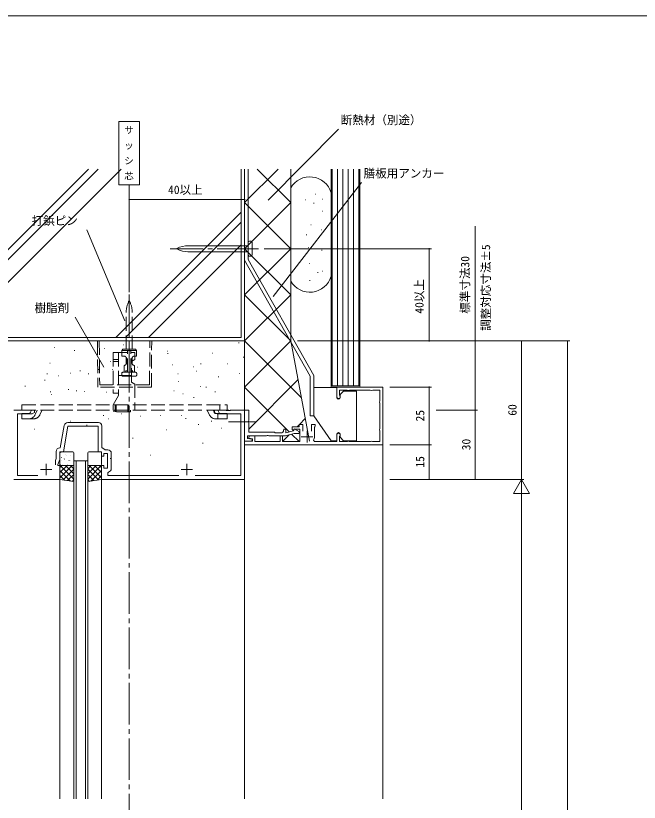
# Model space of a CAD drawing. Units: millimetres, scale not verified. Extents: x -1595 to 539, y -420 to 386.
# Drawn here: x -449.4 to -179.1, y 41 to 382 of the extents above; entities that cross this region are included whole.
import ezdxf
from ezdxf.enums import TextEntityAlignment as Align

# ---------------------------------------------------------------- set-up
doc = ezdxf.new("R2010")
doc.units = ezdxf.units.MM
doc.header["$LTSCALE"] = 2
doc.linetypes.add('CHAIN2', pattern=[12, 9, -1, 1, -1])
doc.linetypes.add('DASHED3', pattern=[4, 3, -1])
for name, color, linetype, lineweight in [('0-1_YKK_ZWAK', 7, 'Continuous', 9), ('0-2_USER1', 4, 'Continuous', 9), ('0-3_YKK_12', 2, 'Continuous', 9), ('0-4_YSS_K', 3, 'Continuous', 9), ('0-5_YKK_D', 6, 'Continuous', 9), ('0-6_YKK_13', 4, 'Continuous', 9), ('0-7_YKK_11', 7, 'Continuous', 9)]:
    doc.layers.add(name, color=color, linetype=linetype, lineweight=lineweight)
doc.styles.add('ＭＳ ゴシック', font='')
doc.styles.get('ＭＳ ゴシック').set_extended_font_data('MS Gothic')

msp = doc.modelspace()

# ---------------------------------------------------------------- linework, layer by layer
at = {"layer": '0-1_YKK_ZWAK'}
msp.add_line((510, 382), (-590, 382), dxfattribs=at)
at = {"layer": '0-2_USER1', "color": 3}
msp.add_lwpolyline([(-404.684, 336.117), (-404.684, 308.713), (-395.753, 308.713), (-395.753, 336.117)], close=True, dxfattribs=at)
at = {"layer": '0-3_YKK_12', "linetype": 'CHAIN2'}
for p, q in [((-400.219, 308.713), (-400.219, -331.742)), ((-345.246, 205.997), (-357.165, 205.997))]:
    msp.add_line(p, q, dxfattribs=at)
at = {"layer": '0-3_YKK_12'}
for p, q in [((-350.219, 210.996), (-350.219, 42.497)), ((-290.219, 197.996), (-290.219, 42.497)), ((-424.219, 188.997), (-424.219, 42.497)), ((-424.219, 188.997), (-418.219, 188.997)), ((-423.219, 188.997), (-423.219, 42.497)), ((-419.219, 188.997), (-419.219, 42.497)), ((-418.219, 188.997), (-418.219, 42.497)), ((-430.219, 180.997), (-430.219, 42.497)), ((-412.219, 180.997), (-412.219, 42.497))]:
    msp.add_line(p, q, dxfattribs=at)
at = {"layer": '0-4_YSS_K'}
for p, q in [((-403.731, 315.5), (-498.719, 220.512)), ((-413.63, 315.5), (-498.719, 230.411)), ((-417.873, 315.5), (-498.719, 234.654)), ((-351.719, 242.497), (-351.719, 315.5)), ((-350.219, 240.997), (-350.219, 315.5)), ((-350.219, 315.5), (-350.219, 240.997)), ((-350.219, 300.997), (-335.716, 315.5)), ((-330.219, 300.997), (-344.722, 315.5)), ((-330.219, 240.997), (-330.219, 315.5)), ((-309.919, 221.496), (-309.919, 315.5)), ((-307.619, 221.496), (-307.619, 315.5)), ((-305.319, 221.496), (-305.319, 315.5)), ((-303.019, 221.496), (-303.019, 315.5)), ((-330.219, 266.876), (-330.219, 307.411)), ((-319.544, 304.662), (-319.344, 304.662)), ((-312.719, 269.021), (-312.719, 305.266)), ((-350.219, 280.997), (-330.219, 300.997)), ((-330.219, 280.997), (-350.219, 300.997)), ((-323.973, 302.201), (-323.773, 302.201)), ((-320.282, 300.725), (-320.082, 300.725)), ((-316.591, 302.447), (-316.391, 302.447)), ((-351.719, 296.801), (-406.023, 242.497)), ((-316.591, 297.28), (-316.391, 297.28)), ((-351.719, 292.559), (-401.781, 242.497)), ((-321.513, 291.374), (-321.313, 291.374)), ((-323.481, 286.945), (-323.281, 286.945)), ((-317.084, 289.16), (-316.884, 289.16)), ((-351.719, 282.659), (-391.881, 242.497)), ((-350.219, 260.997), (-330.219, 280.997)), ((-330.219, 260.997), (-350.219, 280.997)), ((-322.497, 281.532), (-322.297, 281.532)), ((-316.838, 280.301), (-316.638, 280.301)), ((-322.251, 274.642), (-322.051, 274.642)), ((-318.56, 270.705), (-318.36, 270.705)), ((-316.591, 271.197), (-316.391, 271.197)), ((-322.005, 267.26), (-321.805, 267.26)), ((-330.219, 240.997), (-350.219, 260.997)), ((-350.219, 240.997), (-330.219, 260.997)), ((-351.719, 242.497), (-458.89, 242.497)), ((-457.719, 240.997), (-350.219, 240.997)), ((-402.887, 239.36), (-402.687, 239.36)), ((-352.778, 240.165), (-352.578, 240.165)), ((-350.219, 210.697), (-350.219, 240.997)), ((-350.219, 220.998), (-330.219, 240.997)), ((-325.607, 216.385), (-350.219, 240.997)), ((-322.076, 197.541), (-330.219, 240.997)), ((-432.671, 238.152), (-432.471, 238.152)), ((-424.06, 236.906), (-423.86, 236.906)), ((-411.138, 237.75), (-410.938, 237.75)), ((-383.77, 236.542), (-383.57, 236.542)), ((-383.591, 235.502), (-383.391, 235.502)), ((-364.175, 235.736), (-363.975, 235.736)), ((-408.522, 232.115), (-408.322, 232.115)), ((-350.766, 233.926), (-350.566, 233.926)), ((-434.661, 231.367), (-434.461, 231.367)), ((-413.642, 228.679), (-413.442, 228.679)), ((-407.452, 228.631), (-407.252, 228.631)), ((-396.777, 229.656), (-396.577, 229.656)), ((-381.624, 230.634), (-381.424, 230.634)), ((-372.362, 229.8), (-372.162, 229.8)), ((-369.28, 231.109), (-369.08, 231.109)), ((-357.672, 231.123), (-357.472, 231.123)), ((-435.883, 226.723), (-435.683, 226.723)), ((-431.061, 225.877), (-430.861, 225.877)), ((-425.862, 226.968), (-425.662, 226.968)), ((-421.603, 228.09), (-421.403, 228.09)), ((-417.978, 226.759), (-417.778, 226.759)), ((-379.141, 226.682), (-378.941, 226.682)), ((-371.114, 227.945), (-370.914, 227.945)), ((-361.633, 225.474), (-361.433, 225.474)), ((-352.577, 226.883), (-352.377, 226.883)), ((-436.897, 224.065), (-436.697, 224.065)), ((-378.912, 223.484), (-378.712, 223.484)), ((-348.419, 202.798), (-327.063, 224.154)), ((-445.415, 221.346), (-445.215, 221.346)), ((-434.416, 218.902), (-434.216, 218.902)), ((-426.634, 219.975), (-426.434, 219.975)), ((-423.174, 219.391), (-422.974, 219.391)), ((-419.616, 219.04), (-419.416, 219.04)), ((-410.259, 218.806), (-410.059, 218.806)), ((-380.891, 219.391), (-380.691, 219.391)), ((-369.481, 221.248), (-369.281, 221.248)), ((-366.982, 220.911), (-366.782, 220.911)), ((-363.049, 218.902), (-362.849, 218.902)), ((-330.817, 201.595), (-350.219, 220.997)), ((-434.08, 217.827), (-433.88, 217.827)), ((-377.041, 218.104), (-376.841, 218.104)), ((-372.336, 216.458), (-372.136, 216.458)), ((-411.485, 208.743), (-411.285, 208.743)), ((-403.765, 209.452), (-403.565, 209.452)), ((-395.513, 208.388), (-395.313, 208.388)), ((-386.818, 208.743), (-386.618, 208.743)), ((-377.589, 208.743), (-377.389, 208.743)), ((-425.682, 206.258), (-425.482, 206.258)), ((-409.242, 207.171), (-409.042, 207.171)), ((-375.758, 207.415), (-375.558, 207.415)), ((-370.314, 204.75), (-370.114, 204.75)), ((-364.635, 206.169), (-364.435, 206.169)), ((-327.419, 203.797), (-326.59, 204.627)), ((-326.448, 204.768), (-323.906, 207.31)), ((-441.26, 202.771), (-441.06, 202.771)), ((-418.672, 204.483), (-418.472, 204.483)), ((-384.068, 202.527), (-383.868, 202.527)), ((-360.36, 203.26), (-360.16, 203.26)), ((-329.184, 202.033), (-328.877, 202.339)), ((-328.433, 202.783), (-328.419, 202.797)), ((-398.733, 198.861), (-398.533, 198.861)), ((-333.675, 197.541), (-330.881, 200.335)), ((-326.619, 197.397), (-329.837, 200.615)), ((-368.426, 196.661), (-368.226, 196.661)), ((-391.156, 191.528), (-390.956, 191.528)), ((-408.509, 190.062), (-408.309, 190.062))]:
    msp.add_line(p, q, dxfattribs=at)
for points in [[(-312.719, 315.5), (-312.719, 220.996), (-300.219, 220.996), (-300.219, 315.5)], [(-312.219, 315.5), (-312.219, 221.496), (-300.719, 221.496), (-300.719, 315.5)]]:
    msp.add_lwpolyline(points, dxfattribs=at)
for centre, start, end in [((-321.936, 302.527), 16.55235, 149.46957), ((-321.936, 271.76), 210.53041, 343.44763)]:
    msp.add_arc(centre, 9.616, start, end, dxfattribs=at)
at = {"layer": '0-5_YKK_D'}
for p, q in [((-340.004, 302.057), (-309.531, 332.855)), ((-337.76, 260.254), (-299.601, 309.707)), ((-400.219, 262.199), (-400.219, 303.301)), ((-400.219, 302.301), (-350.219, 302.301)), ((-350.219, 241.997), (-350.219, 303.301)), ((-402.173, 249.783), (-418.591, 289.185)), ((-341.738, 281.001), (-269.219, 281.001)), ((-270.219, 281.001), (-270.219, 241.006)), ((-411.257, 229.698), (-423.632, 251.348)), ((-327.219, 240.997), (-209.219, 240.997)), ((-297.978, 241.006), (-269.219, 241.006)), ((-287.219, 240.998), (-229.22, 241)), ((-287.219, 240.998), (-249.219, 240.999)), ((-230.218, 181), (-230.22, 241)), ((-210.219, -269.003), (-210.219, 240.997)), ((-287.219, 220.996), (-269.219, 220.996)), ((-270.219, 220.996), (-270.219, 195.996)), ((-267.219, 210.997), (-249.219, 210.998)), ((-267.219, 210.997), (-249.219, 210.997)), ((-250.219, 210.997), (-250.219, 180.997)), ((-287.219, 195.996), (-269.219, 195.996)), ((-287.219, 195.996), (-269.219, 195.996)), ((-270.219, 195.996), (-270.219, 180.997)), ((-287.219, 180.999), (-229.218, 181)), ((-287.219, 180.997), (-269.219, 180.997)), ((-287.219, 180.997), (-229.219, 180.997)), ((-287.219, 180.997), (-249.219, 180.997)), ((-230.219, 180.997), (-233.719, 174.935)), ((-230.219, 180.997), (-226.719, 174.935)), ((-230.219, 180.997), (-230.219, 168.873)), ((-233.719, 174.935), (-226.719, 174.935)), ((-230.219, -212.003), (-230.219, 173.997))]:
    msp.add_line(p, q, dxfattribs=at)
msp.add_lwpolyline([(-250.219, 210.998), (-250.219, 240.999), (-250.22, 290.774)], dxfattribs=at)
for centre, start, end in [((-400.219, 302.301), 0, 180), ((-400.219, 302.301), 180, 0), ((-350.219, 302.301), 0, 180), ((-350.219, 302.301), 180, 0), ((-270.219, 281.001), 90, 270), ((-270.219, 281.001), 270, 90), ((-270.219, 241.006), 90, 270), ((-270.219, 241.006), 270, 90), ((-250.219, 240.999), 90.00113, 270.00113), ((-250.219, 240.999), 270.00113, 90.00113), ((-230.22, 241), 90.00113, 270.00113), ((-230.22, 241), 270.00113, 90.00113), ((-210.219, 240.997), 90, 270), ((-210.219, 240.997), 270, 90), ((-270.219, 220.996), 90, 270), ((-270.219, 220.996), 270, 90), ((-250.219, 210.998), 90.00113, 270.00113), ((-250.219, 210.997), 90, 270), ((-250.219, 210.998), 270.00113, 90.00113), ((-250.219, 210.997), 270, 90), ((-270.219, 195.996), 90, 270), ((-270.219, 195.996), 90, 270), ((-270.219, 195.996), 270, 90), ((-270.219, 195.996), 270, 90), ((-270.219, 180.997), 90, 270), ((-270.219, 180.997), 270, 90), ((-250.219, 180.997), 90, 270), ((-250.219, 180.997), 270, 90)]:
    msp.add_arc(centre, 0.106, start, end, dxfattribs=at)
at = {"layer": '0-6_YKK_13'}
for p, q in [((-350.22, 276.003), (-350.22, 315.502)), ((-348.62, 315.502), (-348.62, 276.287)), ((-348.618, 278.251), (-348.618, 283.751)), ((-348.618, 283.251), (-348.618, 278.751)), ((-348.118, 284.251), (-347.418, 284.251)), ((-346.918, 283.751), (-346.918, 278.251)), ((-348.618, 282.301), (-374.75, 282.301)), ((-348.618, 279.701), (-374.75, 279.701)), ((-320.223, 226.045), (-348.62, 276.287)), ((-347.418, 277.751), (-348.118, 277.751)), ((-321.823, 225.761), (-350.22, 276.003)), ((-321.823, 208.606), (-321.823, 225.761)), ((-320.223, 208.606), (-320.223, 226.045)), ((-310.219, 220.761), (-320.223, 220.761)), ((-310.219, 216.461), (-310.219, 220.761)), ((-308.819, 217.761), (-307.319, 219.261)), ((-301.719, 219.261), (-307.319, 219.261)), ((-301.719, 219.261), (-301.719, 197.761)), ((-308.819, 217.761), (-308.819, 216.461)), ((-321.823, 208.606), (-320.223, 208.606)), ((-312.719, 197.761), (-320.223, 208.606)), ((-310.219, 197.761), (-310.219, 200.561)), ((-308.819, 200.561), (-308.819, 199.261)), ((-308.819, 199.261), (-307.319, 197.761)), ((-310.219, 197.761), (-312.719, 197.761)), ((-301.719, 197.761), (-307.319, 197.761)), ((-430.219, 192.497), (-430.219, 187.497)), ((-429.775, 192.434), (-429.731, 192.458)), ((-424.719, 192.997), (-429.719, 192.997)), ((-427.75, 191.7), (-427.706, 191.723)), ((-427.436, 191.28), (-427.429, 191.287)), ((-425.673, 191.267), (-425.629, 191.291)), ((-424.219, 187.497), (-424.219, 192.497)), ((-418.219, 192.497), (-418.219, 187.497)), ((-412.719, 192.997), (-417.719, 192.997)), ((-412.219, 187.497), (-412.219, 192.497)), ((-429.583, 190.489), (-429.536, 190.577)), ((-429.411, 189.075), (-429.404, 189.082)), ((-428.984, 187.618), (-428.94, 187.642)), ((-428.341, 189.81), (-428.297, 189.834)), ((-426.693, 188.964), (-426.646, 189.053)), ((-426.316, 189.075), (-426.272, 189.099)), ((-425.65, 189.26), (-425.643, 189.267)), ((-424.24, 188.643), (-424.219, 188.655)), ((-430.219, 181.663), (-424.884, 186.997)), ((-430.219, 183.908), (-427.129, 186.997)), ((-430.219, 186.153), (-429.374, 186.997)), ((-425.595, 180.227), (-430.219, 184.85)), ((-424.219, 181.096), (-430.121, 186.997)), ((-429.719, 186.997), (-424.719, 186.997)), ((-428.865, 180.772), (-424.219, 185.418)), ((-424.219, 183.341), (-427.875, 186.997)), ((-427.592, 187.092), (-427.585, 187.1)), ((-426.908, 187.186), (-426.864, 187.21)), ((-424.219, 185.586), (-425.63, 186.997)), ((-418.219, 181.096), (-412.317, 186.997)), ((-418.219, 183.341), (-414.562, 186.997)), ((-418.219, 185.586), (-416.807, 186.997)), ((-413.573, 180.772), (-418.219, 185.418)), ((-417.719, 186.997), (-412.719, 186.997)), ((-412.219, 181.663), (-417.553, 186.997)), ((-416.842, 180.227), (-412.219, 184.85)), ((-412.219, 183.908), (-415.308, 186.997)), ((-412.219, 186.153), (-413.063, 186.997)), ((-428.289, 180.676), (-430.219, 182.605)), ((-426.941, 180.451), (-424.219, 183.173)), ((-425.016, 180.13), (-424.219, 180.928)), ((-415.497, 180.451), (-418.219, 183.173)), ((-417.421, 180.13), (-418.219, 180.928)), ((-414.148, 180.676), (-412.219, 182.605))]:
    msp.add_line(p, q, dxfattribs=at)
at = {"layer": '0-6_YKK_13', "linetype": 'CHAIN2'}
for p, q in [((-344.124, 281.001), (-382.412, 281.001)), ((-400.219, 222.911), (-400.219, 261.199))]:
    msp.add_line(p, q, dxfattribs=at)
at = {"layer": '0-6_YKK_13', "linetype": 'DASHED3'}
for p, q in [((-401.519, 237.405), (-401.519, 253.537)), ((-398.919, 237.405), (-398.919, 253.537)), ((-390.452, 240.996), (-413.986, 240.996)), ((-413.986, 240.996), (-413.811, 220.996)), ((-413.186, 240.996), (-413.02, 221.996)), ((-391.417, 221.996), (-391.251, 240.996)), ((-390.626, 220.996), (-390.452, 240.996)), ((-407.219, 235.996), (-397.719, 235.996)), ((-407.219, 235.996), (-407.219, 218.296)), ((-404.919, 235.996), (-404.919, 217.296)), ((-403.419, 236.905), (-402.919, 237.405)), ((-403.419, 236.905), (-397.019, 236.905)), ((-403.419, 236.905), (-403.419, 234.405)), ((-397.519, 237.405), (-402.919, 237.405)), ((-400.969, 227.405), (-400.969, 236.905)), ((-399.469, 227.405), (-399.469, 236.905)), ((-397.719, 235.996), (-397.719, 232.996)), ((-397.019, 236.905), (-397.519, 237.405)), ((-397.019, 236.905), (-397.019, 234.405)), ((-404.919, 232.996), (-407.219, 232.996)), ((-407.219, 232.13), (-404.919, 232.13)), ((-402.419, 234.405), (-403.419, 234.405)), ((-401.519, 230.969), (-401.519, 233.841)), ((-401.419, 231.405), (-401.419, 233.405)), ((-397.719, 232.996), (-399.219, 232.13)), ((-399.019, 231.405), (-399.019, 233.405)), ((-398.919, 230.969), (-398.919, 233.841)), ((-397.019, 234.405), (-398.019, 234.405)), ((-402.469, 227.405), (-402.469, 230.405)), ((-398.019, 230.405), (-397.969, 230.405)), ((-397.969, 227.405), (-397.969, 230.405)), ((-399.219, 225.996), (-404.919, 225.996)), ((-403.469, 226.205), (-403.469, 226.905)), ((-402.969, 227.405), (-397.469, 227.405)), ((-397.469, 225.705), (-402.969, 225.705)), ((-397.969, 227.405), (-402.469, 227.405)), ((-401.519, 228.405), (-401.519, 227.405)), ((-398.919, 228.405), (-398.919, 227.405)), ((-396.969, 226.905), (-396.969, 226.205)), ((-391.417, 221.996), (-413.02, 221.996)), ((-397.719, 222.296), (-397.719, 213.296)), ((-390.626, 220.996), (-413.811, 220.996)), ((-404.919, 218.296), (-407.219, 218.296)), ((-404.919, 217.296), (-407.219, 213.296)), ((-446.719, 213.296), (-357.719, 213.296)), ((-446.719, 210.996), (-446.719, 213.296)), ((-407.219, 210.996), (-407.219, 213.296)), ((-406.319, 213.302), (-406.319, 210.296)), ((-405.819, 213.296), (-405.819, 210.296)), ((-400.819, 213.296), (-400.819, 210.296)), ((-400.319, 210.296), (-400.319, 213.296)), ((-397.719, 210.996), (-397.719, 213.296)), ((-360.894, 210.996), (-360.894, 213.296)), ((-357.719, 210.996), (-357.719, 213.296)), ((-446.719, 210.996), (-357.719, 210.996)), ((-446.719, 207.196), (-446.719, 209.496)), ((-443.946, 209.496), (-446.719, 209.496)), ((-442.603, 210.996), (-443.042, 210.068)), ((-440.963, 209.084), (-440.058, 210.996)), ((-438.896, 209.101), (-438.013, 210.996)), ((-406.919, 210.296), (-406.919, 210.996)), ((-399.719, 210.296), (-406.919, 210.296)), ((-399.719, 210.996), (-399.719, 210.296)), ((-365.541, 209.101), (-366.425, 210.996)), ((-363.887, 210.996), (-363.457, 210.073)), ((-362.551, 209.496), (-357.719, 209.496)), ((-361.835, 210.996), (-361.125, 209.496)), ((-361.776, 207.196), (-361.776, 209.496)), ((-357.719, 207.196), (-357.719, 209.496)), ((-443.946, 207.196), (-446.719, 207.196)), ((-441.887, 207.196), (-444.425, 207.196)), ((-362.551, 207.196), (-360.013, 207.196)), ((-360.013, 207.196), (-357.719, 207.196))]:
    msp.add_line(p, q, dxfattribs=at)
msp.add_lwpolyline([(-397.719, 222.296), (-399.219, 223.162), (-399.219, 232.13)], dxfattribs=at)
at = {"layer": '0-6_YKK_13'}
for points in [[(-424.219, 179.997), (-430.219, 180.997), (-430.219, 186.997), (-424.219, 186.997)], [(-418.219, 179.997), (-412.219, 180.997), (-412.219, 186.997), (-418.219, 186.997)]]:
    msp.add_lwpolyline(points, close=True, dxfattribs=at)
for centre, radius, start, end in [((-348.118, 283.751), 0.5, 89.99997, 179.99997), ((-347.418, 283.751), 0.5, 359.99997, 89.99997), ((-379.517, 281.001), 0.1, 117.65836, 242.34158), ((-374.639, 271.695), 10.607, 89.40041, 117.65836), ((-374.639, 290.307), 10.607, 242.34158, 270.59953), ((-348.118, 278.251), 0.5, 179.99997, 269.99997), ((-347.418, 278.251), 0.5, 269.99997, 359.99997), ((-309.519, 216.461), 0.7, 180, 0), ((-309.519, 200.561), 0.7, 0, 180), ((-429.719, 192.497), 0.5, 90, 180), ((-424.719, 192.497), 0.5, 0, 90), ((-417.719, 192.497), 0.5, 90, 180), ((-412.719, 192.497), 0.5, 0, 90), ((-429.719, 187.497), 0.5, 180, 270), ((-424.719, 187.497), 0.5, 270, 0), ((-417.719, 187.497), 0.5, 180, 270), ((-412.719, 187.497), 0.5, 270, 0)]:
    msp.add_arc(centre, radius, start, end, dxfattribs=at)
at = {"layer": '0-6_YKK_13', "linetype": 'DASHED3'}
for centre, radius, start, end in [((-390.913, 253.426), 10.607, 152.34158, 180.59953), ((-409.525, 253.426), 10.607, 359.40041, 27.65836), ((-402.419, 233.405), 1, 359.99997, 89.99997), ((-398.019, 233.405), 1, 89.99997, 179.99997), ((-402.419, 231.405), 1, 269.99997, 359.99997), ((-398.019, 231.405), 1, 179.99997, 269.99997), ((-402.969, 226.905), 0.5, 89.99997, 179.99997), ((-402.969, 226.205), 0.5, 179.99997, 269.99997), ((-402.519, 228.405), 1, 269.99997, 359.99997), ((-397.919, 228.405), 1, 179.99997, 269.99997), ((-397.469, 226.905), 0.5, 359.99997, 89.99997), ((-397.469, 226.205), 0.5, 269.99997, 359.99997), ((-443.946, 210.496), 1, 270, 334.66911), ((-443.946, 210.496), 3.3, 270, 334.66911), ((-441.887, 210.496), 3.3, 270, 335), ((-362.551, 210.496), 3.3, 204.99998, 270), ((-362.551, 210.496), 1, 204.99998, 270)]:
    msp.add_arc(centre, radius, start, end, dxfattribs=at)
at = {"layer": '0-7_YKK_11'}
for p, q in [((-426.888, 205.627), (-413.589, 205.627)), ((-323.119, 196.997), (-323.119, 201.997)), ((-325.619, 199.497), (-320.619, 199.497)), ((-407.989, 192.327), (-407.989, 185.667)), ((-436.219, 187.797), (-436.219, 182.797)), ((-375.219, 187.797), (-375.219, 182.797)), ((-438.719, 185.297), (-433.719, 185.297)), ((-377.719, 185.297), (-372.719, 185.297))]:
    msp.add_line(p, q, dxfattribs=at)
for points in [[(-325.019, 201.896), (-325.019, 204.797), (-326.619, 204.797), (-326.619, 203.797), (-329.619, 203.797), (-329.619, 202.397), (-329.119, 202.397), (-328.836, 202.597), (-328.553, 202.797), (-326.319, 202.797), (-326.319, 197.397), (-333.719, 197.397), (-333.719, 199.897), (-334.719, 199.897), (-334.719, 197.397), (-345.719, 197.397), (-345.719, 199.672), (-348.297, 199.897), (-348.427, 198.909), (-346.819, 198.625), (-346.819, 197.497), (-350.219, 197.497), (-350.219, 195.997), (-290.219, 195.997), (-290.219, 220.997), (-310.219, 220.997), (-310.219, 216.747)], [(-308.933, 217.272), (-309.019, 217.482), (-309.019, 219.697), (-305.912, 219.697), (-305.752, 219.651)], [(-304.686, 219.651), (-304.526, 219.697), (-295.912, 219.697), (-295.752, 219.651)], [(-294.686, 219.651), (-294.526, 219.697), (-291.519, 219.697), (-291.519, 215.19), (-291.565, 215.03)], [(-291.565, 213.964), (-291.519, 213.805), (-291.519, 203.19), (-291.565, 203.03)], [(-371.683, 182.627), (-351.849, 182.627), (-351.849, 209.367), (-362.128, 209.367), (-363.219, 209.997), (-363.219, 210.997), (-358.177, 210.997), (-357.994, 210.877), (-357.444, 210.877), (-357.26, 210.997), (-357.177, 210.997), (-356.994, 210.877), (-356.444, 210.877), (-356.26, 210.997), (-350.219, 210.997), (-350.219, 180.997), (-412.219, 180.997), (-412.219, 186.997), (-411.219, 186.997), (-411.219, 185.797), (-409.619, 185.797), (-409.619, 192.197), (-411.219, 192.197), (-411.219, 190.997), (-412.219, 190.997), (-412.219, 192.997), (-413.719, 192.997), (-413.719, 203.997), (-426.779, 203.997), (-428.719, 192.997), (-430.219, 192.997), (-430.219, 189.642), (-431.219, 187.497), (-431.219, 186.997), (-430.219, 186.997), (-430.219, 180.997), (-450.219, 180.997)], [(-450.219, 210.997), (-441.219, 210.997), (-441.219, 209.997)], [(-441.219, 209.997), (-442.31, 209.367), (-448.589, 209.367), (-448.589, 182.627), (-439.755, 182.627)], [(-350.219, 197.497), (-350.219, 210.997), (-348.419, 210.997), (-348.419, 206.456), (-348.539, 206.272), (-348.539, 205.722), (-348.419, 205.539), (-348.419, 201.397), (-337.219, 201.397), (-336.919, 201.097), (-334.519, 201.097)], [(-319.919, 199.497), (-319.919, 203.578), (-319.769, 203.838), (-319.619, 204.097), (-319.619, 204.797), (-321.219, 204.797), (-321.219, 201.896)], [(-430.349, 194.627), (-430.086, 194.627), (-428.365, 204.388)], [(-412.089, 204.127), (-412.089, 194.797), (-410.703, 193.827), (-409.489, 193.827)], [(-332.319, 202.297), (-332.319, 201.192), (-328.942, 202.097), (-328.713, 202.953), (-326.452, 201.647), (-326.653, 200.897), (-328.784, 200.897), (-332.516, 199.897), (-339.76, 199.897), (-339.944, 200.017), (-340.494, 200.017), (-340.677, 199.897), (-349.019, 199.897), (-349.019, 198.77), (-346.983, 198.411), (-347.062, 197.497), (-350.219, 197.497)], [(-291.565, 201.964), (-291.519, 201.805), (-291.519, 197.397), (-294.719, 197.397), (-294.834, 197.42)], [(-310.219, 200.247), (-310.219, 197.397), (-319.946, 197.397), (-320.298, 197.986)], [(-305.604, 197.42), (-305.719, 197.397), (-309.019, 197.397), (-309.019, 199.513), (-308.933, 199.722)], [(-295.604, 197.42), (-295.719, 197.397), (-304.719, 197.397), (-304.834, 197.42)], [(-432.219, 187.297), (-432.219, 189.21), (-431.849, 190.003), (-431.849, 193.127)], [(-409.264, 184.184), (-409.519, 183.888), (-409.519, 182.627), (-378.755, 182.627)]]:
    msp.add_lwpolyline(points, dxfattribs=at)
for centre, radius, start, end in [((-305.219, 220.497), 1, 237.79576, 302.20422), ((-295.219, 220.497), 1, 237.79576, 302.20422), ((-309.469, 216.747), 0.75, 180.00002, 44.41531), ((-290.719, 214.497), 1, 147.79576, 212.20422), ((-426.888, 204.127), 1.5, 90, 169.99998), ((-413.589, 204.127), 1.5, 0, 89.99998), ((-334.519, 202.297), 1.2, 270, 359.99998), ((-332.819, 202.297), 0.5, 359.99998, 180), ((-290.719, 202.497), 1, 147.79576, 212.20422), ((-323.119, 199.497), 3.2, 331.82137, 0), ((-309.469, 200.247), 0.75, 315.58467, 179.99997), ((-430.349, 193.127), 1.5, 90, 179.99998), ((-305.219, 196.497), 1, 67.38013, 112.61986), ((-295.219, 196.497), 1, 67.38013, 112.61986), ((-409.489, 192.327), 1.5, 0, 89.99998), ((-409.489, 185.667), 1.5, 278.62692, 359.99998)]:
    msp.add_arc(centre, radius, start, end, dxfattribs=at)

# ---------------------------------------------------------------- texts
at = {"layer": '0-2_USER1', "style": 'ＭＳ ゴシック'}
for s, p in [('サ', (-402.352, 330.072)), ('ッ', (-402.352, 323.405)), ('シ', (-402.352, 316.738)), ('芯', (-402.352, 310.072))]:
    msp.add_text(s, height=2.933, dxfattribs=at).set_placement(p, align=Align.BOTTOM_LEFT)
at = {"layer": '0-5_YKK_D', "color": 4, "style": 'ＭＳ ゴシック'}
for s, p in [('断熱材（別途）', (-308.531, 333.855)), ('膳板用アンカー', (-298.601, 310.707)), ('40以上', (-383.379, 303.606)), ('打鋲ピン', (-442.517, 290.185)), ('樹脂剤', (-441.272, 252.348))]:
    msp.add_text(s, height=3.666, dxfattribs=at).set_placement(p, align=Align.BOTTOM_LEFT)
for s, rotation, p in [('調整対応寸法±5', 90.001, (-242.686, 245.377)), ('標準寸法30', 90.001, (-251.707, 252.817)), ('40以上', 90, (-271.524, 252.839)), ('60', 90.001, (-231.219, 208.6)), ('25', 90, (-271.219, 206.096)), ('30', 90, (-251.219, 193.597)), ('15', 90, (-271.219, 186.097))]:
    msp.add_text(s, height=3.666, rotation=rotation, dxfattribs=at).set_placement(p, align=Align.BOTTOM_LEFT)

doc.saveas('drawing.dxf')
